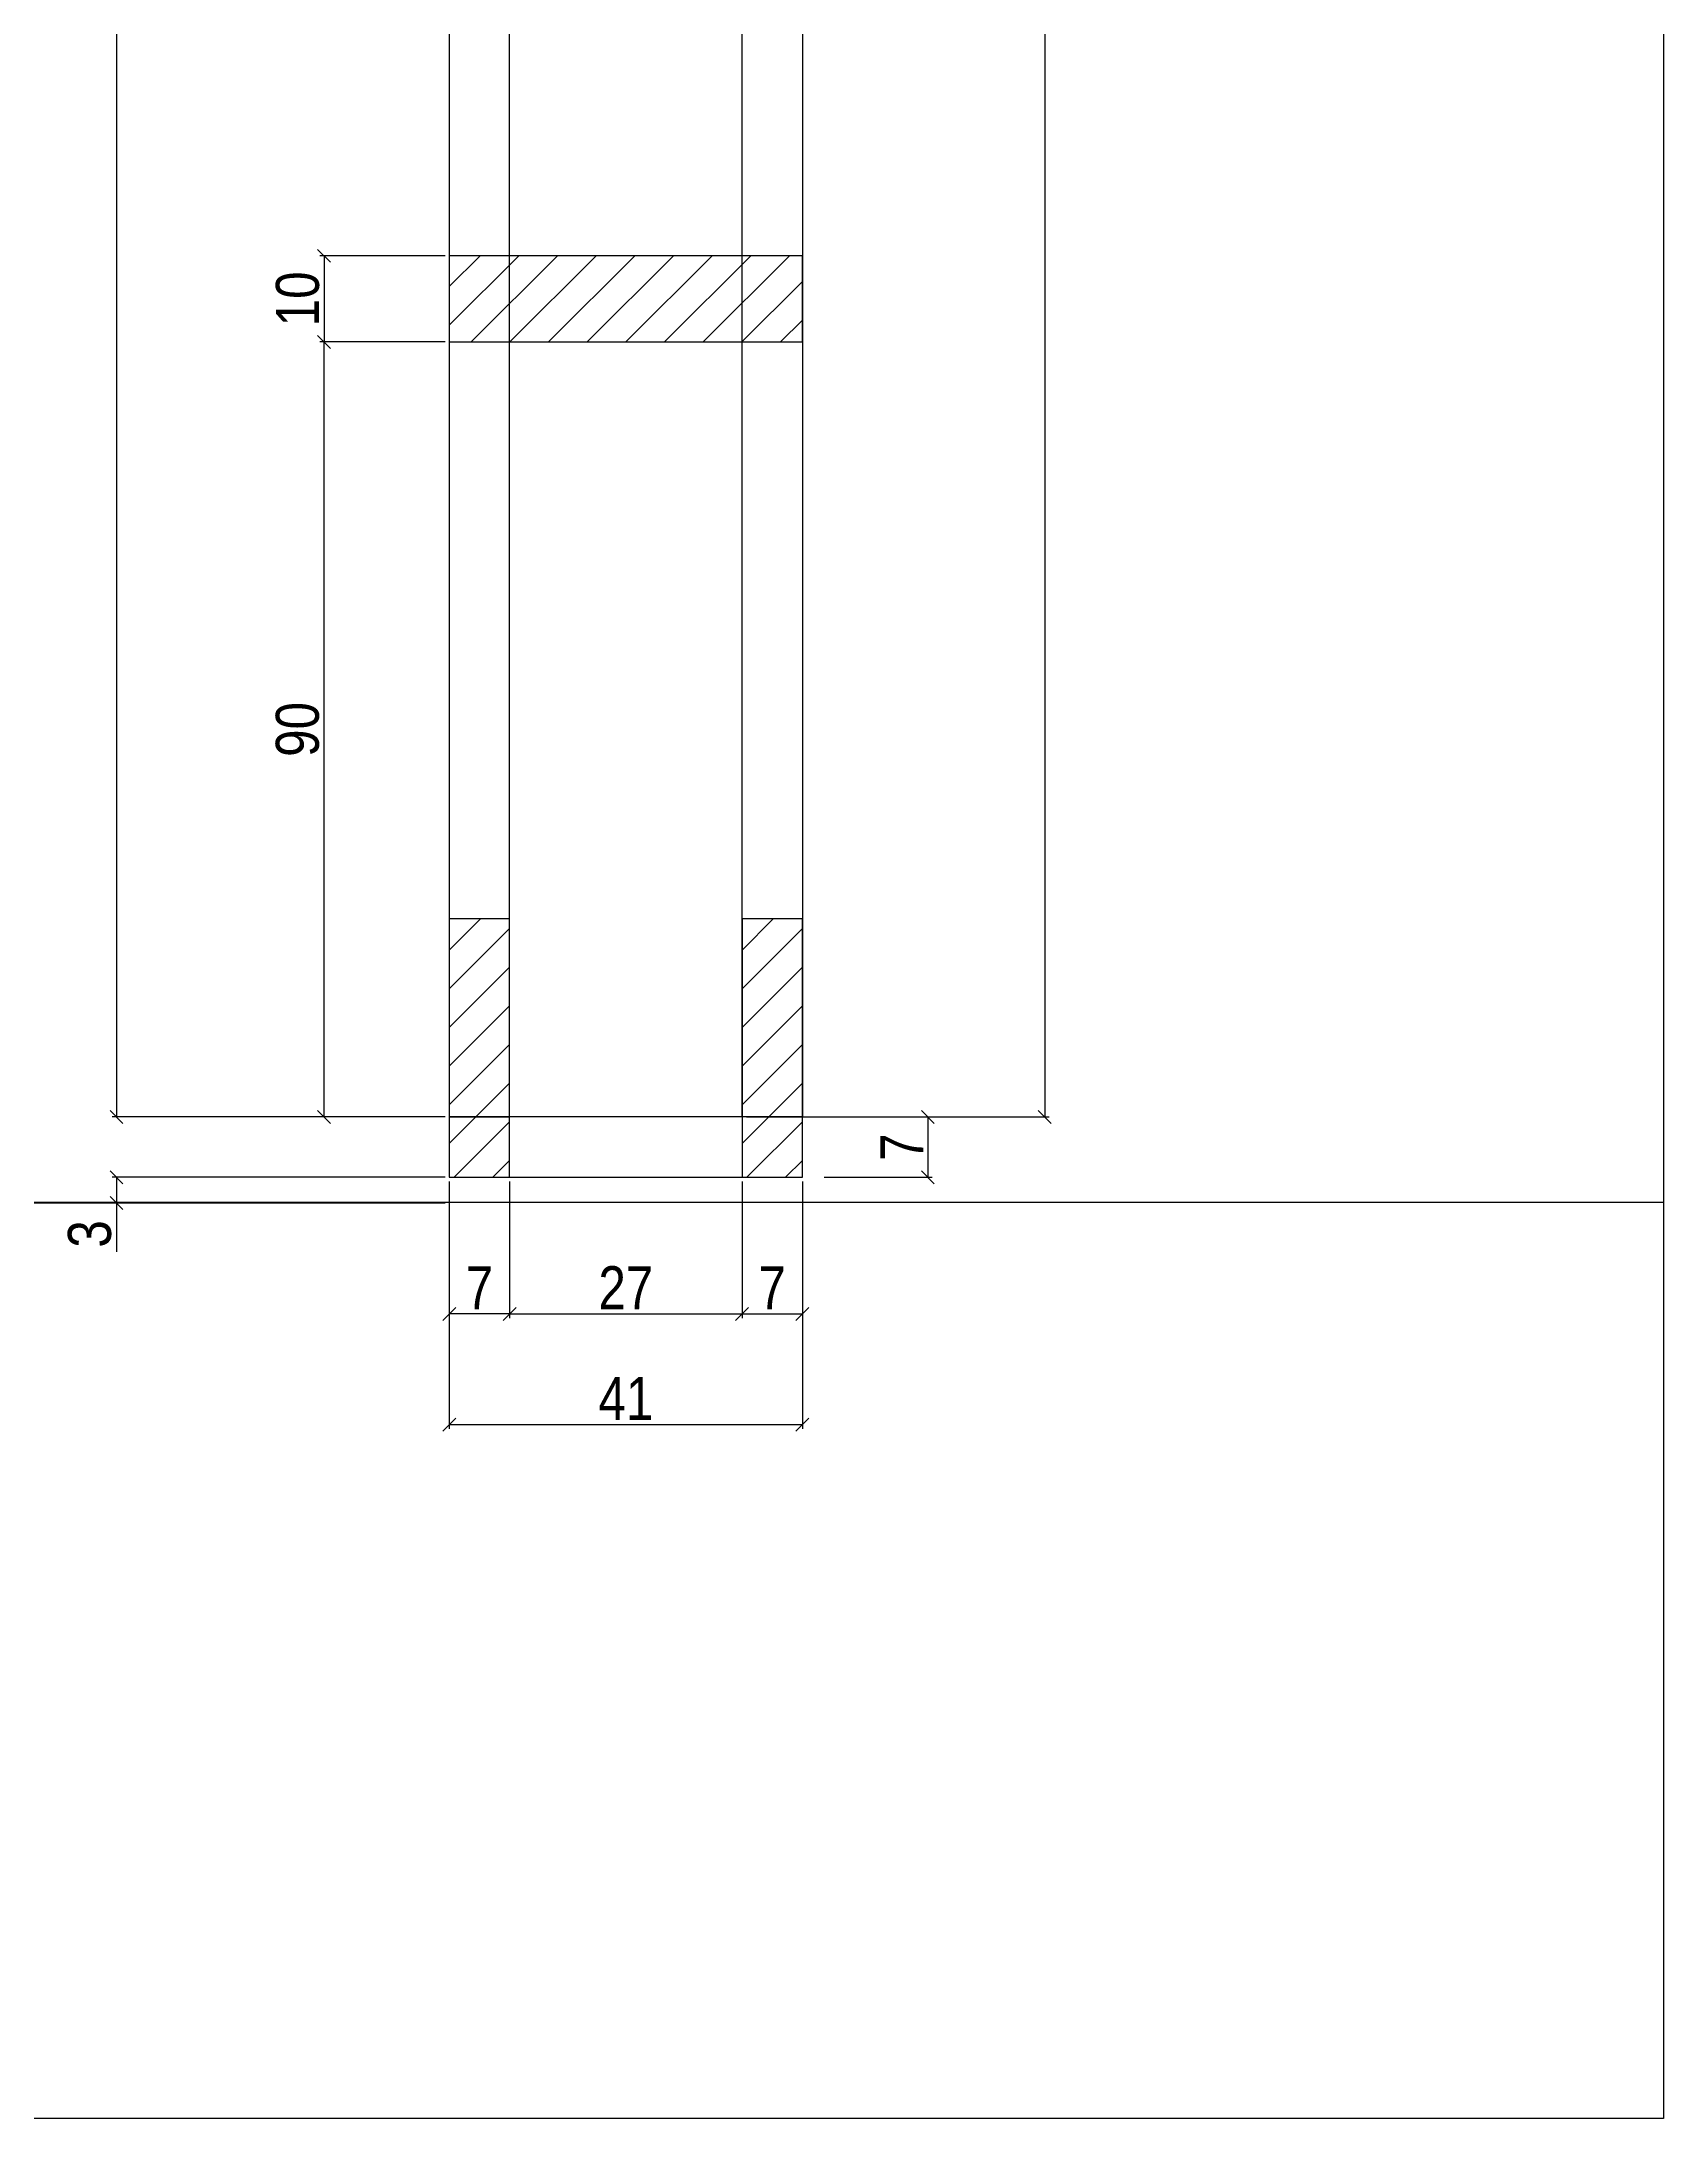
# Model space of a CAD drawing. Extents: x 17311 to 161354, y 153625 to 211469.
# Drawn here: x 22257.9 to 22634.6, y 206335.3 to 206817.7 of the extents above; entities that cross this region are included whole.
import ezdxf

# ---------------------------------------------------------------- set-up
doc = ezdxf.new("R2010")
doc.units = 0
doc.layers.get('0').update_dxf_attribs({"linetype": 'CONTINUOUS'})
doc.layers.get('DEFPOINTS').update_dxf_attribs({"linetype": 'CONTINUOUS'})
for name, color, linetype in [('8', 111, 'CONTINUOUS'), ('COTA', 241, 'CONTINUOUS'), ('detalhes', 4, 'CONTINUOUS'), ('TIRAS REESCORAMENTO', 252, 'CONTINUOUS')]:
    doc.layers.add(name, color=color, linetype=linetype)
doc.styles.add('COTA TECNICA 2X', font='techl___.ttf', dxfattribs={"height": 10})
doc.dimstyles.new('SECAO', dxfattribs={"dimscale": 0.333333, "dimtxt": 5, "dimasz": 9, "dimexe": 3, "dimexo": 3, "dimgap": 3, "dimtad": 1, "dimdec": 1, "dimlfac": 0.5, "dimzin": 12, "dimdsep": 46, "dimtxsty": 'COTA TECNICA 2X', "dimblk1": 'OBLIQUE', "dimblk2": 'OBLIQUE', "dimsah": 1, "dimcen": 0.9, "dimclrd": 4, "dimclre": 4, "dimclrt": 240, "dimadec": 1, "dimazin": 3, "dimtfac": 1, "dimtdec": 1, "dimtmove": 0, "dimatfit": 3, "dimfxl": 1, "dimtolj": 1, "dimtzin": 12, "dimarcsym": 0})

# ---------------------------------------------------------------- blocks, each defined once
blk = doc.blocks.new('_Oblique')
at = {"color": 0, "linetype": 'ByBlock', "lineweight": -2}
blk.add_line((-0.5, -0.5), (0.5, 0.5), dxfattribs=at)
blk = doc.blocks.new('*D3097')
at = {"layer": 'DEFPOINTS', "color": 0, "transparency": 16777216}
for p in [(22352.61, 207110.02), (22275.32, 206567.92), (22352.61, 206567.92)]:
    blk.add_point(p, dxfattribs=at)
at = {"layer": 'detalhes', "color": 4, "lineweight": -2, "transparency": 16777216}
for p, q in [((22351.61, 207110.02), (22274.32, 207110.02)), ((22275.32, 207110.02), (22275.32, 206567.92)), ((22351.61, 206567.92), (22274.32, 206567.92))]:
    blk.add_line(p, q, dxfattribs=at)
at = {"layer": 'detalhes', "color": 4, "lineweight": -2, "transparency": 16777216, "xscale": 3, "yscale": 3, "zscale": 3}
for p, rotation in [((22275.32, 207110.02), 90), ((22275.32, 206567.92), 270)]:
    blk.add_blockref('_Oblique', p, dxfattribs=dict(at, rotation=rotation))
at = {"layer": 'detalhes', "color": 240, "transparency": 16777216, "insert": (22269.24, 206838.97), "char_height": 10, "attachment_point": 5, "rotation": 90, "style": 'COTA TECNICA 2X'}
blk.add_mtext('\\A1;271', dxfattribs=at)
blk = doc.blocks.new('*D3098')
at = {"layer": 'DEFPOINTS', "color": 0, "transparency": 16777216}
for p in [(22352.61, 206553.92), (22434.61, 206553.92), (22434.61, 206496.47)]:
    blk.add_point(p, dxfattribs=at)
at = {"layer": 'detalhes', "color": 4, "lineweight": -2, "transparency": 16777216}
for p, q in [((22352.61, 206552.92), (22352.61, 206495.47)), ((22434.61, 206552.92), (22434.61, 206495.47)), ((22352.61, 206496.47), (22434.61, 206496.47))]:
    blk.add_line(p, q, dxfattribs=at)
at = {"layer": 'detalhes', "color": 4, "lineweight": -2, "transparency": 16777216, "xscale": 3, "yscale": 3, "zscale": 3, "rotation": 180}
blk.add_blockref('_Oblique', (22352.61, 206496.47), dxfattribs=at)
at = {"layer": 'detalhes', "color": 4, "lineweight": -2, "transparency": 16777216, "xscale": 3, "yscale": 3, "zscale": 3}
blk.add_blockref('_Oblique', (22434.61, 206496.47), dxfattribs=at)
at = {"layer": 'detalhes', "color": 240, "transparency": 16777216, "insert": (22393.61, 206502.54), "char_height": 10, "attachment_point": 5, "style": 'COTA TECNICA 2X'}
blk.add_mtext('\\A1;41', dxfattribs=at)
blk = doc.blocks.new('*D3099')
at = {"layer": 'DEFPOINTS', "color": 0, "transparency": 16777216}
for p in [(22366.61, 206553.92), (22420.61, 206553.92), (22420.61, 206522.18)]:
    blk.add_point(p, dxfattribs=at)
at = {"layer": 'detalhes', "color": 4, "lineweight": -2, "transparency": 16777216}
for p, q in [((22366.61, 206552.92), (22366.61, 206521.18)), ((22420.61, 206552.92), (22420.61, 206521.18)), ((22366.61, 206522.18), (22420.61, 206522.18))]:
    blk.add_line(p, q, dxfattribs=at)
at = {"layer": 'detalhes', "color": 4, "lineweight": -2, "transparency": 16777216, "xscale": 3, "yscale": 3, "zscale": 3, "rotation": 180}
blk.add_blockref('_Oblique', (22366.61, 206522.18), dxfattribs=at)
at = {"layer": 'detalhes', "color": 4, "lineweight": -2, "transparency": 16777216, "xscale": 3, "yscale": 3, "zscale": 3}
blk.add_blockref('_Oblique', (22420.61, 206522.18), dxfattribs=at)
at = {"layer": 'detalhes', "color": 240, "transparency": 16777216, "insert": (22393.61, 206528.26), "char_height": 10, "attachment_point": 5, "style": 'COTA TECNICA 2X'}
blk.add_mtext('\\A1;27', dxfattribs=at)
blk = doc.blocks.new('*D3100')
at = {"layer": 'DEFPOINTS', "color": 0, "transparency": 16777216}
for p in [(22420.61, 206522.18), (22434.61, 206522.18), (22434.61, 206522.18)]:
    blk.add_point(p, dxfattribs=at)
at = {"layer": 'detalhes', "color": 4, "lineweight": -2, "transparency": 16777216}
blk.add_line((22420.61, 206522.18), (22434.61, 206522.18), dxfattribs=at)
at = {"layer": 'detalhes', "color": 4, "lineweight": -2, "transparency": 16777216, "xscale": 3, "yscale": 3, "zscale": 3, "rotation": 180}
blk.add_blockref('_Oblique', (22420.61, 206522.18), dxfattribs=at)
at = {"layer": 'detalhes', "color": 4, "lineweight": -2, "transparency": 16777216, "xscale": 3, "yscale": 3, "zscale": 3}
blk.add_blockref('_Oblique', (22434.61, 206522.18), dxfattribs=at)
at = {"layer": 'detalhes', "color": 240, "transparency": 16777216, "insert": (22427.61, 206528.26), "char_height": 10, "attachment_point": 5, "style": 'COTA TECNICA 2X'}
blk.add_mtext('\\A1;7', dxfattribs=at)
blk = doc.blocks.new('*D3101')
at = {"layer": 'DEFPOINTS', "color": 0, "transparency": 16777216}
for p in [(22352.61, 206522.18), (22352.61, 206522.18), (22366.61, 206522.18)]:
    blk.add_point(p, dxfattribs=at)
at = {"layer": 'detalhes', "color": 4, "lineweight": -2, "transparency": 16777216}
blk.add_line((22366.61, 206522.18), (22352.61, 206522.18), dxfattribs=at)
at = {"layer": 'detalhes', "color": 4, "lineweight": -2, "transparency": 16777216, "xscale": 3, "yscale": 3, "zscale": 3, "rotation": 180}
blk.add_blockref('_Oblique', (22352.61, 206522.18), dxfattribs=at)
at = {"layer": 'detalhes', "color": 4, "lineweight": -2, "transparency": 16777216, "xscale": 3, "yscale": 3, "zscale": 3}
blk.add_blockref('_Oblique', (22366.61, 206522.18), dxfattribs=at)
at = {"layer": 'detalhes', "color": 240, "transparency": 16777216, "insert": (22359.61, 206528.26), "char_height": 10, "attachment_point": 5, "style": 'COTA TECNICA 2X'}
blk.add_mtext('\\A1;7', dxfattribs=at)
blk = doc.blocks.new('*D3102')
at = {"layer": 'DEFPOINTS', "color": 0, "transparency": 16777216}
for p in [(22352.61, 206767.94), (22323.51, 206747.94), (22352.61, 206747.94)]:
    blk.add_point(p, dxfattribs=at)
at = {"layer": 'detalhes', "color": 4, "lineweight": -2, "transparency": 16777216}
for p, q in [((22351.61, 206767.94), (22322.51, 206767.94)), ((22323.51, 206767.94), (22323.51, 206747.94)), ((22351.61, 206747.94), (22322.51, 206747.94))]:
    blk.add_line(p, q, dxfattribs=at)
at = {"layer": 'detalhes', "color": 4, "lineweight": -2, "transparency": 16777216, "xscale": 3, "yscale": 3, "zscale": 3}
for p, rotation in [((22323.51, 206767.94), 90), ((22323.51, 206747.94), 270)]:
    blk.add_blockref('_Oblique', p, dxfattribs=dict(at, rotation=rotation))
at = {"layer": 'detalhes', "color": 240, "transparency": 16777216, "insert": (22317.4, 206757.94), "char_height": 10, "attachment_point": 5, "rotation": 90, "style": 'COTA TECNICA 2X'}
blk.add_mtext('\\A1;10', dxfattribs=at)
blk = doc.blocks.new('*D3105')
at = {"layer": 'DEFPOINTS', "color": 0, "transparency": 16777216}
for p in [(22366.61, 207160.02), (22231.81, 206547.92), (22352.61, 206547.92)]:
    blk.add_point(p, dxfattribs=at)
at = {"layer": 'detalhes', "color": 4, "lineweight": -2, "transparency": 16777216}
for p, q in [((22365.61, 207160.02), (22230.81, 207160.02)), ((22231.81, 207160.02), (22231.81, 206547.92)), ((22351.61, 206547.92), (22230.81, 206547.92))]:
    blk.add_line(p, q, dxfattribs=at)
at = {"layer": 'detalhes', "color": 4, "lineweight": -2, "transparency": 16777216, "xscale": 3, "yscale": 3, "zscale": 3}
for p, rotation in [((22231.81, 207160.02), 90), ((22231.81, 206547.92), 270)]:
    blk.add_blockref('_Oblique', p, dxfattribs=dict(at, rotation=rotation))
at = {"layer": 'detalhes', "color": 240, "transparency": 16777216, "insert": (22225.59, 206853.97), "char_height": 10, "attachment_point": 5, "rotation": 90, "style": 'COTA TECNICA 2X'}
blk.add_mtext('\\A1;306', dxfattribs=at)
blk = doc.blocks.new('*D3106')
at = {"layer": 'DEFPOINTS', "color": 0, "transparency": 16777216}
for p in [(22352.61, 206553.92), (22275.32, 206547.92), (22352.61, 206547.92)]:
    blk.add_point(p, dxfattribs=at)
at = {"layer": 'detalhes', "color": 4, "lineweight": -2, "transparency": 16777216}
for p, q in [((22351.61, 206553.92), (22274.32, 206553.92)), ((22275.32, 206553.92), (22275.32, 206547.92)), ((22351.61, 206547.92), (22274.32, 206547.92)), ((22275.32, 206547.92), (22275.32, 206536.59))]:
    blk.add_line(p, q, dxfattribs=at)
at = {"layer": 'detalhes', "color": 4, "lineweight": -2, "transparency": 16777216, "xscale": 3, "yscale": 3, "zscale": 3}
for p, rotation in [((22275.32, 206553.92), 90), ((22275.32, 206547.92), 270)]:
    blk.add_blockref('_Oblique', p, dxfattribs=dict(at, rotation=rotation))
at = {"layer": 'detalhes', "color": 240, "transparency": 16777216, "insert": (22269.1, 206540.76), "char_height": 10, "attachment_point": 5, "rotation": 90, "style": 'COTA TECNICA 2X'}
blk.add_mtext('\\A1;3', dxfattribs=at)
blk = doc.blocks.new('*D3109')
at = {"layer": 'DEFPOINTS', "color": 0, "transparency": 16777216}
for p in [(22323.51, 206747.94), (22352.61, 206747.94), (22351.61, 206567.92)]:
    blk.add_point(p, dxfattribs=at)
at = {"layer": 'detalhes', "color": 4, "lineweight": -2, "transparency": 16777216}
for p, q in [((22351.61, 206747.94), (22322.51, 206747.94)), ((22323.51, 206567.92), (22323.51, 206747.94)), ((22350.61, 206567.92), (22322.51, 206567.92))]:
    blk.add_line(p, q, dxfattribs=at)
at = {"layer": 'detalhes', "color": 4, "lineweight": -2, "transparency": 16777216, "xscale": 3, "yscale": 3, "zscale": 3}
for p, rotation in [((22323.51, 206747.94), 90), ((22323.51, 206567.92), 270)]:
    blk.add_blockref('_Oblique', p, dxfattribs=dict(at, rotation=rotation))
at = {"layer": 'detalhes', "color": 240, "transparency": 16777216, "insert": (22317.38, 206657.93), "char_height": 10, "attachment_point": 5, "rotation": 90, "style": 'COTA TECNICA 2X'}
blk.add_mtext('\\A1;90', dxfattribs=at)
blk = doc.blocks.new('*D3112')
at = {"layer": 'DEFPOINTS', "color": 0, "transparency": 16777216}
for p in [(22435.61, 207123.89), (22435.61, 206567.92), (22490.9, 206567.92)]:
    blk.add_point(p, dxfattribs=at)
at = {"layer": 'detalhes', "color": 4, "lineweight": -2, "transparency": 16777216}
for p, q in [((22436.61, 207123.89), (22491.9, 207123.89)), ((22490.9, 207123.89), (22490.9, 206567.92)), ((22436.61, 206567.92), (22491.9, 206567.92))]:
    blk.add_line(p, q, dxfattribs=at)
at = {"layer": 'detalhes', "color": 4, "lineweight": -2, "transparency": 16777216, "xscale": 3, "yscale": 3, "zscale": 3}
for p, rotation in [((22490.9, 207123.89), 90), ((22490.9, 206567.92), 270)]:
    blk.add_blockref('_Oblique', p, dxfattribs=dict(at, rotation=rotation))
at = {"layer": 'detalhes', "color": 240, "transparency": 16777216, "insert": (22484.81, 206845.91), "char_height": 10, "attachment_point": 5, "rotation": 90, "style": 'COTA TECNICA 2X'}
blk.add_mtext('\\A1;278', dxfattribs=at)
blk = doc.blocks.new('*D3113')
at = {"layer": 'DEFPOINTS', "color": 0, "transparency": 16777216}
for p in [(22420.61, 206567.92), (22438.66, 206553.92), (22463.75, 206553.92)]:
    blk.add_point(p, dxfattribs=at)
at = {"layer": 'detalhes', "color": 4, "lineweight": -2, "transparency": 16777216}
for p, q in [((22421.61, 206567.92), (22464.75, 206567.92)), ((22463.75, 206567.92), (22463.75, 206553.92)), ((22439.66, 206553.92), (22464.75, 206553.92))]:
    blk.add_line(p, q, dxfattribs=at)
at = {"layer": 'detalhes', "color": 4, "lineweight": -2, "transparency": 16777216, "xscale": 3, "yscale": 3, "zscale": 3}
for p, rotation in [((22463.75, 206567.92), 90), ((22463.75, 206553.92), 270)]:
    blk.add_blockref('_Oblique', p, dxfattribs=dict(at, rotation=rotation))
at = {"layer": 'detalhes', "color": 240, "transparency": 16777216, "insert": (22457.68, 206560.92), "char_height": 10, "attachment_point": 5, "rotation": 90, "style": 'COTA TECNICA 2X'}
blk.add_mtext('\\A1;7', dxfattribs=at)

msp = doc.modelspace()

# ---------------------------------------------------------------- hatches: boundary and pattern name
at = {"layer": 'COTA'}
h = msp.add_hatch(dxfattribs=at)
h.set_pattern_fill('ANSI31', color=256, scale=2, style=0)
h.set_pattern_definition([(45, (-1239.245, 8646.643), (-4.49012806, 4.49012806), [])])
h.paths.add_polyline_path([(22434.61, 206767.94), (22352.61, 206767.94), (22352.61, 206747.94), (22434.61, 206747.94)])
h = msp.add_hatch(dxfattribs=at)
h.set_pattern_fill('ANSI31', color=256, scale=2, style=0)
h.set_pattern_definition([(45, (2508.3886, 200744.7326), (-4.490128, 4.490128), [])])
h.paths.add_polyline_path([(22352.61, 206553.92), (22366.61, 206553.92), (22366.61, 206613.92), (22352.61, 206613.92)])
h = msp.add_hatch(dxfattribs=at)
h.set_pattern_fill('ANSI31', color=256, scale=2, style=0)
h.set_pattern_definition([(45, (2576.3886, 200744.7326), (-4.490128, 4.490128), [])])
h.paths.add_polyline_path([(22420.61, 206553.92), (22434.61, 206553.92), (22434.61, 206613.92), (22420.61, 206613.92)])

# ---------------------------------------------------------------- linework, layer by layer
at = {"linetype": 'Continuous'}
for points in [[(22434.61, 206567.92), (22420.61, 206567.92), (22420.61, 207123.89), (22434.61, 207123.89)], [(22352.61, 206567.92), (22366.61, 206567.92), (22366.61, 207110.02), (22352.61, 207110.02)], [(22352.61, 206553.92), (22366.61, 206553.92), (22366.61, 206613.92), (22352.61, 206613.92)], [(22420.61, 206553.92), (22434.61, 206553.92), (22434.61, 206613.92), (22420.61, 206613.92)]]:
    msp.add_lwpolyline(points, close=True, dxfattribs=at)
for points in [[(22352.61, 206747.94), (22434.61, 206747.94), (22434.61, 206767.94), (22352.61, 206767.94), (22352.61, 206747.94)], [(22374.61, 206553.92), (22434.61, 206553.92), (22434.61, 206567.92), (22352.61, 206567.92), (22352.61, 206553.92), (22374.61, 206553.92)]]:
    msp.add_lwpolyline(points, dxfattribs=at)
at = {"layer": '8', "color": 5, "linetype": 'Continuous'}
msp.add_lwpolyline([(22634.59, 206335.31), (22037.78, 206335.31), (22037.78, 207300.1), (22634.59, 207300.1)], close=True, dxfattribs=at)
at = {"layer": 'TIRAS REESCORAMENTO', "linetype": 'ByBlock'}
msp.add_line((22634.59, 206548.02), (17860.1, 206548.02), dxfattribs=at)

# ---------------------------------------------------------------- dimensions: what is measured, and where the dimension line sits
at = {"layer": 'detalhes', "color": 3}
for base, p1, p2, picture, middle in [((22231.8124, 206547.9232), (22366.6069, 207160.0163), (22352.6069, 206547.9232), '*D3105', (22225.5931, 206853.9698)), ((22490.9, 206567.92), (22435.61, 207123.89), (22435.61, 206567.92), '*D3112', (22484.81, 206845.91)), ((22275.3159, 206567.9232), (22352.6069, 207110.0163), (22352.6069, 206567.9232), '*D3097', (22269.2428, 206838.9698)), ((22323.51, 206747.94), (22352.61, 206767.94), (22352.61, 206747.94), '*D3102', (22317.4, 206757.94)), ((22323.51, 206747.94), (22351.61, 206567.92), (22352.61, 206747.94), '*D3109', (22317.38, 206657.93)), ((22463.75, 206553.92), (22420.61, 206567.92), (22438.66, 206553.92), '*D3113', (22457.68, 206560.92)), ((22275.32, 206547.92), (22352.61, 206553.92), (22352.61, 206547.92), '*D3106', (22269.1, 206540.76))]:
    dim = msp.add_linear_dim(base=base, p1=p1, p2=p2, angle=90, dimstyle='SECAO', dxfattribs=at)
    dim.commit()
    dim.dimension.update_dxf_attribs({"geometry": picture, "text_midpoint": middle})
for base, p1, p2, picture, middle in [((22434.61, 206496.47), (22352.61, 206553.92), (22434.61, 206553.92), '*D3098', (22393.61, 206496.47)), ((22420.61, 206522.18), (22366.61, 206553.92), (22420.61, 206553.92), '*D3099', (22393.61, 206522.18)), ((22434.61, 206522.18), (22420.61, 206522.18), (22434.61, 206522.18), '*D3100', (22427.61, 206522.18))]:
    dim = msp.add_linear_dim(base=base, p1=p1, p2=p2, dimstyle='SECAO', dxfattribs=at)
    dim.commit()
    dim.dimension.update_dxf_attribs({"geometry": picture, "text_midpoint": middle, "dimtype": 160})
dim = msp.add_linear_dim(base=(22352.61, 206522.18), p1=(22366.61, 206522.18), p2=(22352.61, 206522.18), dimstyle='SECAO', dxfattribs=at)
dim.commit()
dim.dimension.update_dxf_attribs({"geometry": '*D3101', "text_midpoint": (22359.61, 206528.26)})

doc.saveas('drawing.dxf')
